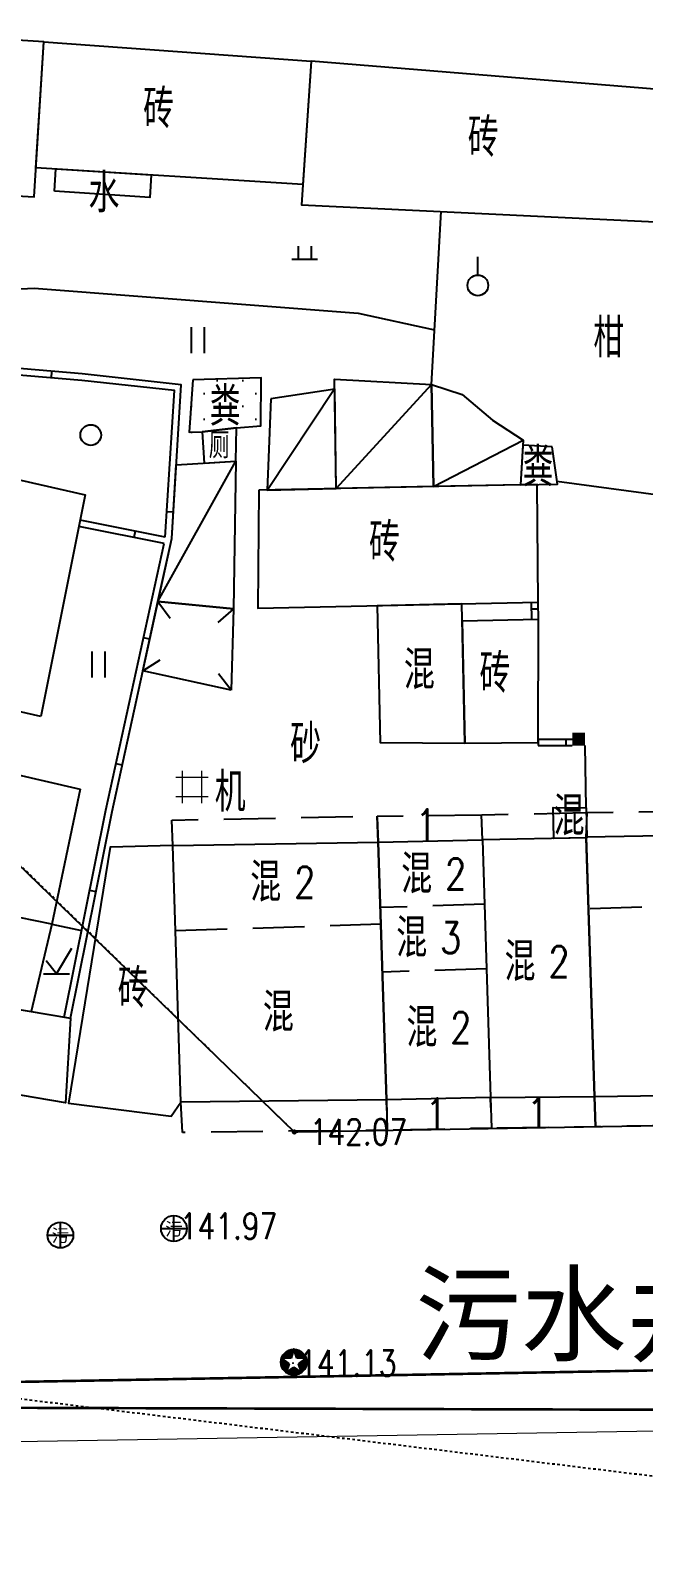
# Model space of a CAD drawing. Extents: x 529262 to 576451, y 2694391 to 2717535.
# Drawn here: x 564766.8 to 564790.5, y 2709664.2 to 2709723.1 of the extents above; entities that cross this region are included whole.
import ezdxf
from ezdxf.enums import TextEntityAlignment as Align
from ezdxf.xclip import XClip

# ---------------------------------------------------------------- set-up
doc = ezdxf.new("R2010")
doc.units = 0
doc.header["$XCLIPFRAME"] = 0
doc.linetypes.add('DASH', pattern=[0.35, 0.25, -0.1])
doc.linetypes.add('X5', pattern=[3, 2, -1])
for name, color, linetype in [('a红线图', 1, 'Continuous'), ('COMPONENT', 8, 'Continuous'), ('DLDW', 8, 'Continuous'), ('DLSS', 4, 'Continuous'), ('GCD', 8, 'Continuous'), ('GXYZ', 8, 'Continuous'), ('JMD', 8, 'Continuous'), ('PP-COM', 7, 'Continuous'), ('RD-红线', 7, 'Continuous'), ('ZBTZ', 8, 'Continuous'), ('ZJ', 7, 'Continuous'), ('新建水沟', 7, 'Continuous')]:
    doc.layers.add(name, color=color, linetype=linetype)
doc.layers.add('SXSS', color=5, linetype='Continuous', lineweight=0)
doc.layers.add('现状管道深度（物探资料）', color=2, linetype='Continuous', plot=False)
doc.styles.add('HZ', font='rs.shx', dxfattribs={"width": 0.8, "bigfont": 'hztxt.shx'})
doc.styles.get("Standard").update_dxf_attribs({"font": '', "height": 2.5, "bigfont": 'smfs.shx'})
doc.styles.add('宋体', font='', dxfattribs={"width": 0.75})
doc.styles.get('Standard').set_extended_font_data('FangSong_GB2312')
doc.styles.get('宋体').set_extended_font_data('SimSun')
doc.linetypes.add('10421', pattern='A,2,[150,AAA.SHX,S=0.5,R=0,X=0,Y=0.5],1e-11', length=2)
doc.linetypes.add('1161', pattern='A,0,[149,AAA.SHX,S=0.15,R=0,X=0,Y=0],-1.6', length=1.6)
pattern_1 = [(0, (114.99765, 2.56804), (0.5, 0.5), [0, -1]), (0, (115.49765, 3.06804), (0.5, 0.5), [0, -1])]

# ---------------------------------------------------------------- blocks, each defined once
blk = doc.blocks.new('A$C19FD0107')
at = {"layer": 'RD-红线', "color": 8, "linetype": 'Continuous'}
blk.add_lwpolyline([(-6246.427, 15314.499), (-6220.993, 15289.862, 0.41513)], format="xyb", dxfattribs=at)
at = {"layer": 'RD-红线', "color": 8, "linetype": 'Continuous', "flags": 128}
blk.add_lwpolyline([(-5851.79, 15296.321), (-6220.866, 15289.865), (-6220.993, 15289.862)], dxfattribs=at)
blk = doc.blocks.new('GC200')
at = {"linetype": 'Continuous', "const_width": 0.2, "flags": 128}
blk.add_lwpolyline([(-0.1, 0, 1), (0.1, 0, 1)], format="xyb", close=True, dxfattribs=at)
blk = doc.blocks.new('gc146')
for p, q in [((-0.75, -1.25), (-0.75, 1.25)), ((0.75, -1.25), (0.75, 1.25)), ((-1.25, 0.75), (1.25, 0.75)), ((-1.25, -0.75), (1.25, -0.75))]:
    blk.add_line(p, q)
blk = doc.blocks.new('gc121')
at = {"color": 8}
for p, q in [((-0.5, -1), (-0.5, 1)), ((0.5, -1), (0.5, 1))]:
    blk.add_line(p, q, dxfattribs=at)
blk = doc.blocks.new('gc002')
at = {"color": 8, "const_width": 1}
blk.add_lwpolyline([(-0.5, 0), (0.5, 0)], dxfattribs=at)
blk = doc.blocks.new('gc119')
at = {"color": 8}
for p, q in [((-1, 0), (1, 0)), ((-0.5, 1), (-0.5, 0)), ((0.5, 1), (0.5, 0))]:
    blk.add_line(p, q, dxfattribs=at)
blk = doc.blocks.new('gc122')
at = {"color": 8}
blk.add_circle((0, 0), 0.8, dxfattribs=at)
blk = doc.blocks.new('gc123')
at = {"color": 8}
for p, q in [((0, 0), (1.2, 2)), ((-1, 0), (1, 0)), ((0, 0), (-0.8, 1))]:
    blk.add_line(p, q, dxfattribs=at)
blk = doc.blocks.new('gc125')
at = {"color": 8}
blk.add_line((0, 0.8), (0, 2.2), dxfattribs=at)
blk.add_circle((0, 0), 0.8, dxfattribs=at)
blk = doc.blocks.new('gcbj0102')
for p, q in [((-1, 0), (1, 0)), ((0, -1), (0, 1))]:
    blk.add_line(p, q)
blk.add_circle((0, 0), 1)
blk = doc.blocks.new('*U11')
at = {"linetype": 'Continuous'}
for points in [[(-1.14, -0.07), (-0.87, -0.76), (-1.13, 0.09)], [(-1.13, 0.09), (-0.73, -0.88), (-1.09, 0.24)], [(-0.73, -0.88), (-1.13, 0.09), (-0.87, -0.76)], [(-0.36, 0.24), (-0.55, 0.84), (-1.09, 0.24)], [(-0.73, 0.74), (-1.09, 0.24), (-0.55, 0.84)], [(-1.09, 0.24), (-0.73, 0.74), (-1.01, 0.43)], [(-0.5, -0.19), (-1.09, 0.24), (-0.73, -0.88)], [(-0.88, 0.6), (-1.01, 0.43), (-0.73, 0.74)], [(-0.55, 0.84), (-0.36, 0.24), (-0.35, 0.91)], [(-0.14, 0.93), (-0.35, 0.91), (-0.36, 0.24)], [(-0.14, 0.93), (0.09, 0.24), (0.07, 0.91)], [(0.81, 0.24), (0.07, 0.91), (0.09, 0.24)], [(0.07, 0.91), (0.81, 0.24), (0.27, 0.84)], [(0.22, -0.19), (0.45, -0.88), (0.81, 0.24)], [(0.73, 0.43), (0.27, 0.84), (0.81, 0.24)], [(0.27, 0.84), (0.73, 0.43), (0.45, 0.74)], [(0.6, 0.6), (0.45, 0.74), (0.73, 0.43)], [(0.59, -0.76), (0.81, 0.24), (0.45, -0.88)], [(0.81, 0.24), (0.59, -0.76), (0.85, 0.09)], [(0.7, -0.61), (0.85, 0.09), (0.59, -0.76)], [(0.85, 0.09), (0.7, -0.61), (0.86, -0.07)], [(-0.87, -0.76), (-1.14, -0.07), (-0.98, -0.61)], [(-1.12, -0.26), (-0.98, -0.61), (-1.14, -0.07)], [(-0.98, -0.61), (-1.12, -0.26), (-1.07, -0.44)], [(-0.73, -0.88), (-0.55, -0.98), (-0.14, -0.45)], [(-0.35, -1.05), (-0.14, -0.45), (-0.55, -0.98)], [(-0.14, -0.45), (-0.35, -1.05), (0.45, -0.88)], [(-0.14, -1.07), (0.45, -0.88), (-0.35, -1.05)], [(0.45, -0.88), (-0.14, -1.07), (0.27, -0.98)], [(0.07, -1.05), (0.27, -0.98), (-0.14, -1.07)], [(0.79, -0.44), (0.86, -0.07), (0.7, -0.61)], [(0.86, -0.07), (0.79, -0.44), (0.84, -0.26)]]:
    blk.add_solid(points, dxfattribs=at)
blk = doc.blocks.new('gcbj0112')
at = {"linetype": 'Continuous'}
for p, q in [((-1.09, 0.24), (-0.5, -0.19)), ((-0.36, 0.24), (-1.09, 0.24)), ((-0.14, 0.93), (-0.36, 0.24)), ((0.09, 0.24), (-0.14, 0.93)), ((0.81, 0.24), (0.09, 0.24)), ((0.22, -0.19), (0.81, 0.24)), ((-0.5, -0.19), (-0.73, -0.88)), ((-0.73, -0.88), (-0.14, -0.45)), ((-0.14, -0.45), (0.45, -0.88)), ((0.45, -0.88), (0.22, -0.19))]:
    blk.add_line(p, q, dxfattribs=at)
blk.add_circle((-0.14, -0.07), 1, dxfattribs=at)
for p in [(-1.09, 0.24), (-0.14, 0.93), (0.81, 0.24), (-0.73, -0.88), (0.45, -0.88)]:
    blk.add_point(p, dxfattribs=at)
blk.add_blockref('*U11', (0, 0), dxfattribs=at)

msp = doc.modelspace()

# ---------------------------------------------------------------- hatches: boundary and pattern name
at = {"layer": 'DLDW', "linetype": 'Continuous'}
h = msp.add_hatch(dxfattribs=at)
h.set_pattern_fill('1061', color=252, scale=0.5, style=0)
h.set_pattern_definition(pattern_1)
h.paths.add_polyline_path([(564773.051, 2709709.591), (564772.916, 2709707.563), (564773.417, 2709707.581), (564774.753, 2709707.732), (564775.69, 2709707.817), (564775.7, 2709709.668)])
h = msp.add_hatch(dxfattribs=at)
h.set_pattern_fill('1061', color=252, scale=0.5, style=0)
h.set_pattern_definition(pattern_1)
h.paths.add_polyline_path([(564773.051, 2709709.591), (564772.916, 2709707.563), (564773.417, 2709707.581), (564774.753, 2709707.732), (564775.69, 2709707.817), (564775.7, 2709709.668)])
h = msp.add_hatch(dxfattribs=at)
h.set_pattern_fill('1061', color=252, scale=0.5, style=0)
h.set_pattern_definition(pattern_1)
h.paths.add_polyline_path([(564786.979, 2709706.998), (564785.846, 2709707.062), (564785.759, 2709705.528), (564787.184, 2709705.557)])
h = msp.add_hatch(dxfattribs=at)
h.set_pattern_fill('1061', color=252, scale=0.5, style=0)
h.set_pattern_definition(pattern_1)
h.paths.add_polyline_path([(564786.979, 2709706.998), (564785.846, 2709707.062), (564785.759, 2709705.528), (564787.184, 2709705.557)])

# ---------------------------------------------------------------- linework, layer by layer
at = {"layer": 'a红线图', "color": 8, "linetype": 'DASH', "lineweight": 0, "ltscale": 0.1}
msp.add_lwpolyline([(564857.192, 2709990.133), (564856.518, 2709935.292), (564858.035, 2709895.431), (564839.751, 2709861.256), (564770.519, 2709844.179), (564752.83, 2709825.92), (564751.564, 2709705.229), (564777, 2709680.465)], dxfattribs=at)
msp.add_lwpolyline([(564857.192, 2709990.133), (564856.518, 2709935.292), (564858.035, 2709895.431), (564839.751, 2709861.256), (564770.519, 2709844.179), (564752.83, 2709825.92), (564751.564, 2709705.229), (564777, 2709680.465)], dxfattribs=at)
at = {"layer": 'a红线图', "color": 8, "linetype": 'Continuous', "lineweight": 0, "flags": 128}
msp.add_lwpolyline([(564727.349, 2709667.84), (566620.304, 2709699.43)], dxfattribs=at)
msp.add_lwpolyline([(564727.349, 2709667.84), (566620.304, 2709699.43)], dxfattribs=at)
at = {"layer": 'DLDW', "color": 252, "linetype": '10421', "elevation": 141.329, "flags": 128}
msp.add_lwpolyline([(564767.697, 2709716.892), (564767.752, 2709717.757), (564771.444, 2709717.524), (564771.39, 2709716.658)], close=True, dxfattribs=at)
msp.add_lwpolyline([(564767.697, 2709716.892), (564767.752, 2709717.757), (564771.444, 2709717.524), (564771.39, 2709716.658)], close=True, dxfattribs=at)
at = {"layer": 'DLDW', "color": 252, "linetype": 'Continuous', "flags": 128}
for points, elevation in [([(564773.051, 2709709.591), (564772.916, 2709707.563), (564773.417, 2709707.581), (564774.753, 2709707.732), (564775.69, 2709707.817), (564775.7, 2709709.668)], 141.792), ([(564773.051, 2709709.591), (564772.916, 2709707.563), (564773.417, 2709707.581), (564774.753, 2709707.732), (564775.69, 2709707.817), (564775.7, 2709709.668)], 141.792), ([(564773.417, 2709707.581), (564773.49, 2709706.37), (564774.72, 2709706.445), (564774.753, 2709707.732)], 141.283), ([(564773.417, 2709707.581), (564773.49, 2709706.37), (564774.72, 2709706.445), (564774.753, 2709707.732)], 141.283), ([(564786.979, 2709706.998), (564785.846, 2709707.062), (564785.759, 2709705.528), (564787.184, 2709705.557)], 141.502), ([(564786.979, 2709706.998), (564785.846, 2709707.062), (564785.759, 2709705.528), (564787.184, 2709705.557)], 141.502)]:
    msp.add_lwpolyline(points, close=True, dxfattribs=dict(at, elevation=elevation))
at = {"layer": 'DLSS', "linetype": 'Continuous', "flags": 128}
msp.add_lwpolyline([(564808.979, 2709688.064, 0.1, 0.1, 0), (564811.222, 2709673.401, 0.1, 0.1, 0), (564811.044, 2709673.211, 0.1, 0.1, 0), (564809.322, 2709671.579, 0.1, 0.1, 0), (564746.812, 2709670.449, 0, 0, 0)], format="xyseb", dxfattribs=at)
msp.add_lwpolyline([(564808.979, 2709688.064, 0.1, 0.1, 0), (564811.222, 2709673.401, 0.1, 0.1, 0), (564811.044, 2709673.211, 0.1, 0.1, 0), (564809.322, 2709671.579, 0.1, 0.1, 0), (564746.812, 2709670.449, 0, 0, 0)], format="xyseb", dxfattribs=at)
at = {"layer": 'DLSS', "linetype": 'Continuous', "const_width": 0.1, "elevation": 24.553, "flags": 128}
msp.add_lwpolyline([(564705.583, 2709669.985), (564794.858, 2709669.711)], dxfattribs=at)
at = {"layer": 'JMD', "linetype": 'Continuous'}
for p, q in [((564767.583, 2709709.921, 143.147), (564767.562, 2709709.672, 143.147)), ((564767.583, 2709709.921, 143.147), (564767.562, 2709709.672, 143.147)), ((564782.306, 2709709.41), (564778.612, 2709705.382)), ((564782.306, 2709709.41), (564778.612, 2709705.382)), ((564772.301, 2709704.466, 143.147), (564772.051, 2709704.481, 143.147)), ((564772.301, 2709704.466, 143.147), (564772.051, 2709704.481, 143.147)), ((564770.818, 2709703.738, 142.106), (564770.769, 2709703.493, 142.106)), ((564770.818, 2709703.738, 142.106), (564770.769, 2709703.493, 142.106)), ((564771.705, 2709701.009), (564772.176, 2709700.363)), ((564771.705, 2709701.009), (564772.176, 2709700.363)), ((564774.627, 2709700.732), (564774.028, 2709700.202)), ((564774.627, 2709700.732), (564774.028, 2709700.202)), ((564786.438, 2709700.717), (564786.188, 2709700.713)), ((564786.438, 2709700.717), (564786.188, 2709700.713)), ((564771.388, 2709699.559, 143.147), (564771.144, 2709699.612, 143.147)), ((564771.388, 2709699.559, 143.147), (564771.144, 2709699.612, 143.147)), ((564771.12, 2709698.328), (564771.793, 2709698.76)), ((564771.12, 2709698.328), (564771.793, 2709698.76)), ((564774.541, 2709697.582), (564774.047, 2709698.212)), ((564774.541, 2709697.582), (564774.047, 2709698.212)), ((564787.527, 2709695.434, 141.7), (564787.527, 2709695.684, 141.7)), ((564787.527, 2709695.434, 141.7), (564787.527, 2709695.684, 141.7)), ((564770.323, 2709694.674, 143.147), (564770.079, 2709694.727, 143.147)), ((564770.323, 2709694.674, 143.147), (564770.079, 2709694.727, 143.147)), ((564769.305, 2709689.779, 143.147), (564769.06, 2709689.828, 143.147)), ((564769.305, 2709689.779, 143.147), (564769.06, 2709689.828, 143.147))]:
    msp.add_line(p, q, dxfattribs=at)
at = {"layer": 'JMD', "linetype": 'Continuous', "flags": 128}
for points, elevation in [([(564762.901, 2709722.955), (564762.557, 2709716.925), (564766.904, 2709716.677), (564767.283, 2709722.678)], 141.432), ([(564762.901, 2709722.955), (564762.557, 2709716.925), (564766.904, 2709716.677), (564767.283, 2709722.678)], 141.432), ([(564777.317, 2709717.152), (564766.975, 2709717.806), (564767.283, 2709722.678), (564777.639, 2709721.935)], 141.329), ([(564777.317, 2709717.152), (564766.975, 2709717.806), (564767.283, 2709722.678), (564777.639, 2709721.935)], 141.329), ([(564792.062, 2709715.659), (564792.376, 2709720.726), (564777.639, 2709721.935), (564777.264, 2709716.364)], 141.432), ([(564792.062, 2709715.659), (564792.376, 2709720.726), (564777.639, 2709721.935), (564777.264, 2709716.364)], 141.432), ([(564782.306, 2709709.41), (564782.386, 2709705.459), (564778.612, 2709705.382), (564778.548, 2709709.619)], 141.342), ([(564782.306, 2709709.41), (564782.386, 2709705.459), (564778.612, 2709705.382), (564778.548, 2709709.619)], 141.342), ([(564782.386, 2709705.459), (564782.306, 2709709.41), (564783.496, 2709709.028), (564784.664, 2709708.035), (564785.858, 2709707.261), (564785.759, 2709705.528)], 141.342), ([(564782.386, 2709705.459), (564782.306, 2709709.41), (564783.496, 2709709.028), (564784.664, 2709708.035), (564785.858, 2709707.261), (564785.759, 2709705.528)], 141.342), ([(564776.077, 2709708.859), (564775.977, 2709706.27), (564775.94, 2709705.328), (564778.612, 2709705.382), (564778.553, 2709709.238)], 141.398), ([(564776.077, 2709708.859), (564775.977, 2709706.27), (564775.94, 2709705.328), (564778.612, 2709705.382), (564778.553, 2709709.238)], 141.398), ([(564774.627, 2709700.732), (564771.705, 2709701.009), (564772.238, 2709703.453), (564772.416, 2709706.305), (564774.72, 2709706.445)], 141.369), ([(564774.627, 2709700.732), (564771.705, 2709701.009), (564772.238, 2709703.453), (564772.416, 2709706.305), (564774.72, 2709706.445)], 141.369), ([(564775.611, 2709705.321), (564775.573, 2709700.75), (564786.434, 2709700.982), (564786.398, 2709705.541)], 142.236), ([(564775.611, 2709705.321), (564775.573, 2709700.75), (564786.434, 2709700.982), (564786.398, 2709705.541)], 142.236), ([(564783.598, 2709695.525), (564783.482, 2709700.919), (564780.2, 2709700.849), (564780.313, 2709695.553)], 140.819), ([(564783.598, 2709695.525), (564783.482, 2709700.919), (564780.2, 2709700.849), (564780.313, 2709695.553)], 140.819), ([(564786.446, 2709700.32), (564783.497, 2709700.257), (564783.598, 2709695.525), (564786.434, 2709695.56)], 141.509), ([(564786.446, 2709700.32), (564783.497, 2709700.257), (564783.598, 2709695.525), (564786.434, 2709695.56)], 141.509), ([(564768.691, 2709693.742), (564767.597, 2709688.526), (564763.784, 2709689.295), (564764.834, 2709694.642)], 142.308), ([(564768.691, 2709693.742), (564767.597, 2709688.526), (564763.784, 2709689.295), (564764.834, 2709694.642)], 142.308), ([(564788.303, 2709693.02), (564788.326, 2709691.869), (564787.044, 2709691.843), (564787.02, 2709693.038)], 142.842), ([(564788.303, 2709693.02), (564788.326, 2709691.869), (564787.044, 2709691.843), (564787.02, 2709693.038)], 142.842), ([(564780.237, 2709691.702), (564780.559, 2709681.725), (564772.595, 2709681.637), (564772.276, 2709691.57), (564780.237, 2709691.702)], 141.084), ([(564780.237, 2709691.702), (564780.559, 2709681.725), (564772.595, 2709681.637), (564772.276, 2709691.57), (564780.237, 2709691.702)], 141.084), ([(564784.593, 2709681.811), (564780.559, 2709681.725), (564780.237, 2709691.702), (564784.278, 2709691.785)], 141.084), ([(564784.593, 2709681.811), (564780.559, 2709681.725), (564780.237, 2709691.702), (564784.278, 2709691.785)], 141.084), ([(564788.621, 2709681.856), (564788.299, 2709691.868), (564784.278, 2709691.785), (564784.593, 2709681.811)], 141.084), ([(564788.621, 2709681.856), (564788.299, 2709691.868), (564784.278, 2709691.785), (564784.593, 2709681.811)], 141.084), ([(564796.656, 2709681.963), (564796.373, 2709692.035), (564788.299, 2709691.888), (564788.621, 2709681.856)], 141.084), ([(564796.656, 2709681.963), (564796.373, 2709692.035), (564788.299, 2709691.888), (564788.621, 2709681.856)], 141.084), ([(564796.656, 2709681.963), (564796.373, 2709692.035), (564788.299, 2709691.888), (564788.621, 2709681.856)], 141.084), ([(564796.656, 2709681.963), (564796.373, 2709692.035), (564788.299, 2709691.888), (564788.621, 2709681.856)], 141.084), ([(564772.276, 2709691.57), (564769.858, 2709691.507), (564768.244, 2709681.589), (564772.213, 2709681.083), (564772.595, 2709681.637)], 141.084), ([(564772.276, 2709691.57), (564769.858, 2709691.507), (564768.244, 2709681.589), (564772.213, 2709681.083), (564772.595, 2709681.637)], 141.084), ([(564768.314, 2709684.878), (564768.123, 2709681.606), (564760.228, 2709682.949), (564760.598, 2709686.19)], 142.853), ([(564768.314, 2709684.878), (564768.123, 2709681.606), (564760.228, 2709682.949), (564760.598, 2709686.19)], 142.853)]:
    msp.add_lwpolyline(points, close=True, dxfattribs=dict(at, elevation=elevation))
at = {"layer": 'JMD', "linetype": 'Continuous', "elevation": 143.147, "flags": 128}
msp.add_lwpolyline([(564768.314, 2709684.878), (564769.933, 2709692.884), (564772.238, 2709703.453), (564772.61, 2709709.402), (564768.773, 2709709.82), (564760.561, 2709710.519), (564760.487, 2709710.228, 0.361649), (564757.917, 2709710.238), (564753.982, 2709710.191)], format="xyb", dxfattribs=at)
msp.add_lwpolyline([(564768.314, 2709684.878), (564769.933, 2709692.884), (564772.238, 2709703.453), (564772.61, 2709709.402), (564768.773, 2709709.82), (564760.561, 2709710.519), (564760.487, 2709710.228, 0.361649), (564757.917, 2709710.238), (564753.982, 2709710.191)], format="xyb", dxfattribs=at)
at = {"layer": 'JMD', "linetype": 'Continuous', "flags": 128}
for points, elevation in [([(564771.99, 2709703.503), (564772.345, 2709709.179), (564768.749, 2709709.571), (564765.237, 2709709.87)], 143.147), ([(564771.99, 2709703.503), (564772.345, 2709709.179), (564768.749, 2709709.571), (564765.237, 2709709.87)], 143.147), ([(564778.612, 2709705.382), (564782.306, 2709709.41)], 141.398), ([(564778.612, 2709705.382), (564782.306, 2709709.41)], 141.398), ([(564775.94, 2709705.328), (564778.534, 2709709.238)], 141.398), ([(564775.94, 2709705.328), (564778.534, 2709709.238)], 141.398), ([(564782.386, 2709705.459), (564785.858, 2709707.261)], 141.342), ([(564782.386, 2709705.459), (564785.858, 2709707.261)], 141.342), ([(564771.99, 2709703.503), (564768.689, 2709704.165)], 142.106), ([(564771.99, 2709703.503), (564768.689, 2709704.165)], 142.106), ([(564771.939, 2709703.258), (564768.639, 2709703.92)], 142.106), ([(564771.939, 2709703.258), (564768.639, 2709703.92)], 142.106), ([(564768.067, 2709684.92), (564769.688, 2709692.935), (564771.939, 2709703.258)], 143.147), ([(564768.067, 2709684.92), (564769.688, 2709692.935), (564771.939, 2709703.258)], 143.147), ([(564772.188, 2709703.208), (564772.184, 2709703.209)], 142.106), ([(564772.188, 2709703.208), (564772.184, 2709703.209)], 142.106), ([(564786.434, 2709695.687), (564786.433, 2709695.437)], 141.7), ([(564786.434, 2709695.687), (564786.433, 2709695.437)], 141.7), ([(564786.433, 2709695.437), (564787.756, 2709695.433)], 141.7), ([(564786.433, 2709695.437), (564787.756, 2709695.433)], 141.7), ([(564786.434, 2709695.687), (564787.777, 2709695.683)], 141.7), ([(564786.434, 2709695.687), (564787.777, 2709695.683)], 141.7)]:
    msp.add_lwpolyline(points, dxfattribs=dict(at, elevation=elevation))
msp.add_lwpolyline([(564767.164, 2709696.565), (564758.647, 2709698.501), (564760.369, 2709707.083), (564768.886, 2709705.147)], close=True, dxfattribs=at)
msp.add_lwpolyline([(564767.164, 2709696.565), (564758.647, 2709698.501), (564760.369, 2709707.083), (564768.886, 2709705.147)], close=True, dxfattribs=at)
for points in [[(564771.705, 2709701.009), (564774.72, 2709706.445)], [(564771.705, 2709701.009), (564774.72, 2709706.445)], [(564786.196, 2709700.315), (564786.184, 2709700.977)], [(564786.196, 2709700.315), (564786.184, 2709700.977)], [(564786.446, 2709700.32), (564786.434, 2709700.982)], [(564786.446, 2709700.32), (564786.434, 2709700.982)]]:
    msp.add_lwpolyline(points, dxfattribs=at)
at = {"layer": 'JMD', "elevation": 141.381, "flags": 128}
msp.add_lwpolyline([(564774.541, 2709697.582), (564771.12, 2709698.328), (564771.705, 2709701.009), (564774.627, 2709700.732)], close=True, dxfattribs=at)
msp.add_lwpolyline([(564774.541, 2709697.582), (564771.12, 2709698.328), (564771.705, 2709701.009), (564774.627, 2709700.732)], close=True, dxfattribs=at)
at = {"layer": 'JMD', "linetype": 'X5', "flags": 128}
for points, elevation in [([(564784.278, 2709691.785), (564784.248, 2709692.755), (564788.335, 2709692.842), (564788.299, 2709691.888)], 141.084), ([(564784.278, 2709691.785), (564784.248, 2709692.755), (564788.335, 2709692.842), (564788.299, 2709691.888)], 141.084), ([(564788.299, 2709691.888), (564788.299, 2709691.868), (564788.335, 2709692.842), (564796.31, 2709692.978), (564796.373, 2709692.035)], 141.084), ([(564788.299, 2709691.888), (564788.299, 2709691.868), (564788.335, 2709692.842), (564796.31, 2709692.978), (564796.373, 2709692.035)], 141.084), ([(564772.276, 2709691.57), (564772.238, 2709692.548), (564780.203, 2709692.704), (564780.237, 2709691.702)], 141.084), ([(564772.276, 2709691.57), (564772.238, 2709692.548), (564780.203, 2709692.704), (564780.237, 2709691.702)], 141.084), ([(564780.237, 2709691.702), (564780.203, 2709692.704), (564784.248, 2709692.755), (564784.278, 2709691.785)], 141.084), ([(564780.237, 2709691.702), (564780.203, 2709692.704), (564784.248, 2709692.755), (564784.278, 2709691.785)], 141.084), ([(564784.357, 2709689.292), (564780.319, 2709689.162)], 141.084), ([(564784.357, 2709689.292), (564780.319, 2709689.162)], 141.084), ([(564796.447, 2709689.378), (564788.388, 2709689.119)], 141.084), ([(564796.447, 2709689.378), (564788.388, 2709689.119)], 141.084), ([(564796.447, 2709689.378), (564788.388, 2709689.119)], 141.084), ([(564796.447, 2709689.378), (564788.388, 2709689.119)], 141.084), ([(564772.382, 2709688.272), (564780.339, 2709688.529)], 144.01), ([(564772.382, 2709688.272), (564780.339, 2709688.529)], 144.01), ([(564784.435, 2709686.798), (564780.399, 2709686.668)], 141.084), ([(564784.435, 2709686.798), (564780.399, 2709686.668)], 141.084), ([(564780.559, 2709681.725), (564780.582, 2709680.545), (564772.652, 2709680.461), (564772.595, 2709681.637)], 141.084), ([(564780.559, 2709681.725), (564780.582, 2709680.545), (564772.652, 2709680.461), (564772.595, 2709681.637)], 141.084), ([(564784.593, 2709681.811), (564784.634, 2709680.624), (564780.582, 2709680.545), (564780.559, 2709681.725)], 141.084), ([(564784.593, 2709681.811), (564784.634, 2709680.624), (564780.582, 2709680.545), (564780.559, 2709681.725)], 141.084), ([(564788.621, 2709681.856), (564788.653, 2709680.679), (564784.634, 2709680.624), (564784.593, 2709681.811)], 141.084), ([(564788.621, 2709681.856), (564788.653, 2709680.679), (564784.634, 2709680.624), (564784.593, 2709681.811)], 141.084), ([(564796.656, 2709681.963), (564796.711, 2709680.802), (564788.653, 2709680.679), (564788.621, 2709681.856)], 141.084), ([(564796.656, 2709681.963), (564796.711, 2709680.802), (564788.653, 2709680.679), (564788.621, 2709681.856)], 141.084), ([(564796.656, 2709681.963), (564796.711, 2709680.802), (564788.653, 2709680.679), (564788.621, 2709681.856)], 141.084), ([(564796.656, 2709681.963), (564796.711, 2709680.802), (564788.653, 2709680.679), (564788.621, 2709681.856)], 141.084)]:
    msp.add_lwpolyline(points, dxfattribs=dict(at, elevation=elevation))
at = {"layer": 'ZBTZ', "linetype": '1161', "flags": 128}
for points, elevation in [([(564782.306, 2709709.41), (564782.676, 2709716.106)], 141.342), ([(564782.306, 2709709.41), (564782.676, 2709716.106)], 141.342), ([(564787.167, 2709705.677), (564795.701, 2709704.521)], 141.567), ([(564787.167, 2709705.677), (564795.701, 2709704.521)], 141.567), ([(564788.303, 2709693.02), (564788.256, 2709695.432)], 142.842), ([(564788.303, 2709693.02), (564788.256, 2709695.432)], 142.842), ([(564767.597, 2709688.526), (564766.792, 2709685.137)], 141.265), ([(564767.597, 2709688.526), (564766.792, 2709685.137)], 141.265), ([(564767.597, 2709688.526), (564768.746, 2709688.275)], 141.265), ([(564767.597, 2709688.526), (564768.746, 2709688.275)], 141.265)]:
    msp.add_lwpolyline(points, dxfattribs=dict(at, elevation=elevation))
msp.add_lwpolyline([(564753.982, 2709710.191), (564753.955, 2709712.402), (564757.931, 2709712.699), (564766.904, 2709713.147), (564779.465, 2709712.175), (564782.423, 2709711.53)], dxfattribs=at)
msp.add_lwpolyline([(564753.982, 2709710.191), (564753.955, 2709712.402), (564757.931, 2709712.699), (564766.904, 2709713.147), (564779.465, 2709712.175), (564782.423, 2709711.53)], dxfattribs=at)
at = {"layer": '新建水沟', "color": 5, "linetype": 'DASH', "ltscale": 0.1, "elevation": 143.04}
msp.add_lwpolyline([(564692.655, 2710239.775), (564722.404, 2710203.912), (564749.087, 2710144.577), (564801.321, 2710058.696), (564858.94, 2709973.728), (564856.64, 2709887.325), (564736.482, 2709870.316), (564671.801, 2709755.331), (564665.716, 2709733.478), (564684.342, 2709714.784), (564705.355, 2709682.444), (564764.149, 2709670.422), (564829.539, 2709662.444), (564838.011, 2709659.606), (564818.767, 2709548.337)], dxfattribs=at)
msp.add_lwpolyline([(564692.655, 2710239.775), (564722.404, 2710203.912), (564749.087, 2710144.577), (564801.321, 2710058.696), (564858.94, 2709973.728), (564856.64, 2709887.325), (564736.482, 2709870.316), (564671.801, 2709755.331), (564665.716, 2709733.478), (564684.342, 2709714.784), (564705.355, 2709682.444), (564764.149, 2709670.422), (564829.539, 2709662.444), (564838.011, 2709659.606), (564818.767, 2709548.337)], dxfattribs=at)
msp.add_lwpolyline([(564692.655, 2710239.775), (564722.404, 2710203.912), (564749.087, 2710144.577), (564801.321, 2710058.696), (564858.94, 2709973.728), (564856.64, 2709887.325), (564736.482, 2709870.316), (564671.801, 2709755.331), (564665.716, 2709733.478), (564684.342, 2709714.784), (564705.355, 2709682.444), (564764.149, 2709670.422), (564829.539, 2709662.444), (564838.011, 2709659.606), (564818.767, 2709548.337)], dxfattribs=at)

# ---------------------------------------------------------------- block references
at = {"layer": 'COMPONENT', "linetype": 'Continuous', "xscale": 0.5, "yscale": 0.5}
for name, p in [('gcbj0102', (564767.923, 2709676.486)), ('gcbj0102', (564772.323, 2709676.738)), ('gcbj0112', (564777.041, 2709671.6, 0.295))]:
    msp.add_blockref(name, p, dxfattribs=at)
at = {"layer": 'GCD', "linetype": 'Continuous'}
ref = msp.add_blockref('GC200', (564776.989, 2709680.478, 142.074), dxfattribs=dict(at, xscale=0.5, yscale=0.5, zscale=0.5))
ref.add_attrib('height', '142.07', dxfattribs={"linetype": 'Continuous', "height": 1, "style": 'HZ', "width": 0.8}).set_placement((564777.589, 2709680.478, 142.074), align=Align.MIDDLE_LEFT)
ref = msp.add_blockref('GC200', (564772.315, 2709676.83, 141.969), dxfattribs=dict(at, xscale=0.1999999999534339, yscale=0.1999999999534339, zscale=0.1999999999534339))
ref.add_attrib('height', '141.97', dxfattribs={"linetype": 'Continuous', "height": 1, "style": 'HZ', "width": 0.8}).set_placement((564772.555, 2709676.83, 141.969), align=Align.MIDDLE_LEFT)
ref = msp.add_blockref('GC200', (564772.315, 2709676.83, 141.969), dxfattribs=dict(at, xscale=0.1999999999534339, yscale=0.1999999999534339, zscale=0.1999999999534339))
ref.add_attrib('height', '141.97', dxfattribs={"linetype": 'Continuous', "height": 1, "style": 'HZ', "width": 0.8}).set_placement((564772.555, 2709676.83, 141.969), align=Align.MIDDLE_LEFT)
ref = msp.add_blockref('GC200', (564776.937, 2709671.528, 141.125), dxfattribs=dict(at, xscale=0.1999999999534339, yscale=0.1999999999534339, zscale=0.1999999999534339))
ref.add_attrib('height', '141.13', dxfattribs={"linetype": 'Continuous', "height": 1, "style": 'HZ', "width": 0.8}).set_placement((564777.177, 2709671.528, 141.125), align=Align.MIDDLE_LEFT)
ref = msp.add_blockref('GC200', (564776.937, 2709671.528, 141.125), dxfattribs=dict(at, xscale=0.1999999999534339, yscale=0.1999999999534339, zscale=0.1999999999534339))
ref.add_attrib('height', '141.13', dxfattribs={"linetype": 'Continuous', "height": 1, "style": 'HZ', "width": 0.8}).set_placement((564777.177, 2709671.528, 141.125), align=Align.MIDDLE_LEFT)
at = {"layer": 'JMD', "linetype": 'Continuous', "xscale": 0.4999999999941152, "yscale": 0.4999999999941152, "zscale": 0.4999999999941152, "rotation": 359.7460145284647}
msp.add_blockref('gc002', (564788.007, 2709695.682, 141.7), dxfattribs=at)
msp.add_blockref('gc002', (564788.007, 2709695.682, 141.7), dxfattribs=at)
at = {"layer": 'PP-COM'}
ref = msp.add_blockref('A$C19FD0107', (570997.993, 2694390.603), dxfattribs=at)
XClip(ref).set_block_clipping_path([(-9366.4383134884, 14428.6043910822), (-3328.4480743363, 17452.7484863754)])
at = {"layer": 'SXSS', "color": 8, "linetype": 'Continuous', "xscale": 0.5, "yscale": 0.5, "zscale": 0.5}
msp.add_blockref('gc146', (564773.028, 2709693.835, 144.135), dxfattribs=at)
msp.add_blockref('gc146', (564773.028, 2709693.835, 144.135), dxfattribs=at)
at = {"layer": 'ZBTZ', "linetype": 'Continuous', "xscale": 0.5, "yscale": 0.5}
for name, p in [('gc119', (564777.387, 2709714.265)), ('gc119', (564777.387, 2709714.265)), ('gc125', (564784.1, 2709713.25, -141.185)), ('gc125', (564784.1, 2709713.25, -141.185)), ('gc121', (564773.257, 2709711.131)), ('gc121', (564773.257, 2709711.131)), ('gc121', (564769.407, 2709698.576)), ('gc121', (564769.407, 2709698.576)), ('gc123', (564767.773, 2709686.598)), ('gc123', (564767.773, 2709686.598))]:
    msp.add_blockref(name, p, dxfattribs=at)
at = {"layer": 'ZBTZ', "linetype": 'Continuous', "xscale": 0.5, "yscale": 0.5, "zscale": 0.5}
msp.add_blockref('gc122', (564769.101, 2709707.457), dxfattribs=at)
msp.add_blockref('gc122', (564769.101, 2709707.457), dxfattribs=at)

# ---------------------------------------------------------------- texts
at = {"layer": 'DLDW', "color": 252, "linetype": '10421', "style": 'HZ', "width": 0.8}
msp.add_text('水', height=1.5, dxfattribs=at).set_placement((564769.611, 2709716.9), align=Align.MIDDLE)
msp.add_text('水', height=1.5, dxfattribs=at).set_placement((564769.611, 2709716.9), align=Align.MIDDLE)
at = {"layer": 'DLDW', "color": 252, "linetype": 'Continuous', "style": 'HZ', "width": 0.8}
msp.add_text('厕', height=1, dxfattribs=at).set_placement((564774.073, 2709707.074), align=Align.MIDDLE)
msp.add_text('厕', height=1, dxfattribs=at).set_placement((564774.073, 2709707.074), align=Align.MIDDLE)
at = {"layer": 'GXYZ', "linetype": 'Continuous', "style": '宋体'}
for p in [(564772.324, 2709676.732), (564767.923, 2709676.48)]:
    msp.add_text('污', height=0.5, dxfattribs=at).set_placement(p, align=Align.MIDDLE)
at = {"layer": 'JMD', "linetype": 'Continuous', "style": 'HZ', "width": 0.8}
for s, p in [('砖', (564772.331, 2709720.088)), ('砖', (564772.331, 2709720.088)), ('砖', (564784.911, 2709718.976)), ('砖', (564784.911, 2709718.976)), ('砖', (564781.082, 2709703.309)), ('砖', (564781.082, 2709703.309)), ('混', (564782.432, 2709698.368)), ('混', (564782.432, 2709698.368)), ('砖', (564785.363, 2709698.237)), ('砖', (564785.363, 2709698.237)), ('混', (564788.233, 2709692.712)), ('混', (564788.233, 2709692.712)), ('混', (564776.48, 2709690.147)), ('混', (564776.48, 2709690.147)), ('混', (564782.328, 2709690.464)), ('混', (564782.328, 2709690.464)), ('混', (564782.136, 2709687.994)), ('混', (564782.136, 2709687.994)), ('混', (564786.333, 2709687.071)), ('混', (564786.333, 2709687.071)), ('砖', (564771.344, 2709686.037)), ('砖', (564771.344, 2709686.037)), ('混', (564776.968, 2709685.114)), ('混', (564776.968, 2709685.114)), ('混', (564782.531, 2709684.519)), ('混', (564782.531, 2709684.519))]:
    msp.add_text(s, height=1.5, dxfattribs=at).set_placement(p, align=Align.MIDDLE_RIGHT)
for s, p in [('1', (564781.686, 2709692.373)), ('1', (564781.686, 2709692.373)), ('2', (564782.828, 2709690.464)), ('2', (564782.828, 2709690.464)), ('2', (564776.98, 2709690.147)), ('2', (564776.98, 2709690.147)), ('3', (564782.636, 2709687.994)), ('3', (564782.636, 2709687.994)), ('2', (564786.833, 2709687.071)), ('2', (564786.833, 2709687.071)), ('2', (564783.031, 2709684.519)), ('2', (564783.031, 2709684.519)), ('1', (564782.072, 2709681.177)), ('1', (564782.072, 2709681.177)), ('1', (564786.006, 2709681.211)), ('1', (564786.006, 2709681.211))]:
    msp.add_text(s, height=1.2, dxfattribs=at).set_placement(p, align=Align.MIDDLE_LEFT)
at = {"layer": 'ZJ', "color": 8, "linetype": 'Continuous', "style": 'HZ', "width": 0.8}
for s, p in [('柑', (564789.172, 2709711.292)), ('柑', (564789.172, 2709711.292)), ('粪', (564774.307, 2709708.645)), ('粪', (564774.307, 2709708.645)), ('粪', (564786.431, 2709706.296)), ('粪', (564786.431, 2709706.296)), ('砂', (564777.426, 2709695.573)), ('砂', (564777.426, 2709695.573)), ('机', (564774.504, 2709693.708)), ('机', (564774.504, 2709693.708))]:
    msp.add_text(s, height=1.5, dxfattribs=at).set_placement(p, align=Align.MIDDLE)
at = {"layer": '现状管道深度（物探资料）'}
msp.add_text('污水井深2m,d600', height=3, dxfattribs=at).set_placement((564796.999, 2709673.424), align=Align.MIDDLE_CENTER)

doc.saveas('drawing.dxf')
